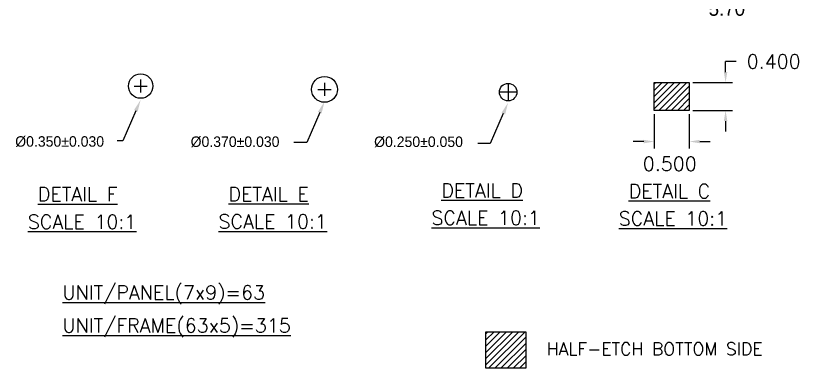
# Model space of a CAD drawing. Extents: x -347 to -72, y -334 to -144.
# Drawn here: x -186.3 to -74, y -294.6 to -244.1 of the extents above; entities that cross this region are included whole.
import ezdxf

# ---------------------------------------------------------------- set-up
doc = ezdxf.new("R2010")
doc.units = 0
doc.header["$LTSCALE"] = 5
doc.header["$MEASUREMENT"] = 0
doc.linetypes.add('CENTER', pattern=[2, 1.25, -0.25, 0.25, -0.25])
doc.layers.get('0').update_dxf_attribs({"linetype": 'CONTINUOUS'})
doc.layers.get('DEFPOINTS').update_dxf_attribs({"linetype": 'CONTINUOUS'})
for name, color, linetype in [('CENTER', 1, 'CENTER'), ('DIM', 3, 'CONTINUOUS'), ('half_bottom', 4, 'CONTINUOUS'), ('Layer1', 4, 'CONTINUOUS')]:
    doc.layers.add(name, color=color, linetype=linetype)
doc.styles.add('ROMANS', font='romans.shx', dxfattribs={"height": 2})
doc.dimstyles.new('Copy of DETAIL-A', dxfattribs={"dimscale": 25, "dimtxt": 0.08, "dimasz": 0.06, "dimexe": 0.04, "dimexo": 0.02, "dimgap": 0.04, "dimtad": 0, "dimtih": 1, "dimtoh": 1, "dimdec": 3, "dimlfac": 0.1, "dimzin": 0, "dimdsep": 46, "dimtxsty": 'ROMANS', "dimcen": 0.04, "dimclrd": 3, "dimadec": 0, "dimazin": 0, "dimtfac": 1, "dimtdec": 3, "dimtofl": 0, "dimtmove": 2, "dimatfit": 3, "dimfxl": 1, "dimtolj": 1, "dimtzin": 0, "dimarcsym": 0})
doc.dimstyles.new('STANDARD$0', dxfattribs={"dimtxt": 0.18, "dimasz": 0.18, "dimexe": 0.18, "dimexo": 0.0625, "dimgap": 0.09, "dimtad": 0, "dimtih": 1, "dimtoh": 1, "dimdec": 4, "dimzin": 0, "dimdsep": 46, "dimtxsty": 'STANDARD', "dimcen": 0.09, "dimadec": 0, "dimazin": 0, "dimtfac": 1, "dimtdec": 4, "dimtofl": 0, "dimtmove": 0, "dimatfit": 3, "dimfxl": 1, "dimtolj": 1, "dimtzin": 0, "dimarcsym": 0})

# ---------------------------------------------------------------- blocks, each defined once
blk = doc.blocks.new('*D50')
at = {"layer": 'DEFPOINTS', "color": 0, "linetype": 'Continuous', "transparency": 16777216}
for p in [(115.02, 217.78), (120.72, 209.93), (120.72, 201.42)]:
    blk.add_point(p, dxfattribs=at)
at = {"layer": 'DIM', "color": 0, "linetype": 'Continuous', "lineweight": -2, "transparency": 16777216}
for p, q in [((115.02, 217.53), (115.02, 201.37)), ((120.72, 209.68), (120.72, 201.37)), ((116.02, 201.42), (119.72, 201.42))]:
    blk.add_line(p, q, dxfattribs=at)
at = {"layer": 'DIM', "color": 0, "linetype": 'Continuous', "transparency": 16777216}
for points in [[(116.02, 201.59), (116.02, 201.26), (115.02, 201.42)], [(119.72, 201.59), (119.72, 201.26), (120.72, 201.42)]]:
    blk.add_solid(points, dxfattribs=at)
at = {"layer": 'DIM', "color": 0, "linetype": 'Continuous', "transparency": 16777216, "insert": (110.08, 201.09), "char_height": 2, "attachment_point": 5}
blk.add_mtext('\\A1;5.70', dxfattribs=at)
blk = doc.blocks.new('*D60')
at = {"layer": 'DEFPOINTS', "color": 0, "linetype": 'Continuous', "transparency": 16777216}
for p in [(104.71, 190.55), (104.71, 186.55), (109.9, 186.55)]:
    blk.add_point(p, dxfattribs=at)
at = {"layer": 'DIM', "color": 3, "linetype": 'Continuous', "lineweight": -2, "transparency": 16777216}
for p, q in [((109.9, 192.05), (109.9, 193.55)), ((111.4, 193.55), (109.9, 193.55)), ((109.9, 185.05), (109.9, 183.55))]:
    blk.add_line(p, q, dxfattribs=at)
at = {"layer": 'DIM', "color": 0, "linetype": 'Continuous', "lineweight": -2, "transparency": 16777216}
for p, q in [((105.21, 190.55), (110.9, 190.55)), ((105.21, 186.55), (110.9, 186.55))]:
    blk.add_line(p, q, dxfattribs=at)
at = {"layer": 'DIM', "color": 3, "linetype": 'Continuous', "transparency": 16777216}
for points in [[(109.65, 192.05), (110.15, 192.05), (109.9, 190.55)], [(109.65, 185.05), (110.15, 185.05), (109.9, 186.55)]]:
    blk.add_solid(points, dxfattribs=at)
at = {"layer": 'DIM', "color": 0, "linetype": 'Continuous', "transparency": 16777216, "insert": (116.78, 193.55), "char_height": 2, "attachment_point": 5, "style": 'ROMANS'}
blk.add_mtext('\\A1;0.400', dxfattribs=at)
blk = doc.blocks.new('*D61')
at = {"layer": 'DEFPOINTS', "color": 0, "linetype": 'Continuous', "transparency": 16777216}
for p in [(99.71, 186.55), (104.71, 186.55), (104.71, 182.11)]:
    blk.add_point(p, dxfattribs=at)
at = {"layer": 'DIM', "color": 0, "linetype": 'Continuous', "lineweight": -2, "transparency": 16777216}
for p, q in [((99.71, 186.05), (99.71, 181.11)), ((104.71, 186.05), (104.71, 181.11))]:
    blk.add_line(p, q, dxfattribs=at)
at = {"layer": 'DIM', "color": 3, "linetype": 'Continuous', "lineweight": -2, "transparency": 16777216}
for p, q in [((98.21, 182.11), (96.71, 182.11)), ((106.21, 182.11), (107.71, 182.11))]:
    blk.add_line(p, q, dxfattribs=at)
at = {"layer": 'DIM', "color": 3, "linetype": 'Continuous', "transparency": 16777216}
for points in [[(98.21, 182.36), (98.21, 181.86), (99.71, 182.11)], [(106.21, 182.36), (106.21, 181.86), (104.71, 182.11)]]:
    blk.add_solid(points, dxfattribs=at)
at = {"layer": 'DIM', "color": 0, "linetype": 'Continuous', "transparency": 16777216, "insert": (101.92, 178.92), "char_height": 2, "attachment_point": 5, "style": 'ROMANS'}
blk.add_mtext('\\A1;0.500', dxfattribs=at)

msp = doc.modelspace()

# ---------------------------------------------------------------- hatches: boundary and pattern name
at = {"layer": 'half_bottom'}
h = msp.add_hatch(dxfattribs=at)
h.set_pattern_fill('ANSI31', color=256, scale=5, style=0)
h.set_pattern_definition([(45, (121.8263, -28.2401), (-0.4419417, 0.4419417), [])])
h.paths.add_polyline_path([(-90.0006, -253.6756), (-95.0006, -253.6756), (-95.0006, -257.6756), (-90.0006, -257.6756)])
at = {"layer": 'Layer1'}
h = msp.add_hatch(dxfattribs=at)
h.set_pattern_fill('ANSI31', color=256, scale=5, style=0)
h.set_pattern_definition([(45, (-3e-13, 0.033), (-0.4419417, 0.4419417), [])])
h.paths.add_polyline_path([(-113.3716, -289.3393), (-119.0638, -289.3393), (-119.0638, -294.5534), (-113.3716, -294.5534)])

# ---------------------------------------------------------------- linework, layer by layer
for centre, radius in [((-168.4279, -254.1782, 0), 1.75), ((-142.1426, -254.6507, 0), 1.85), ((-115.898, -255.042, 0), 1.25)]:
    msp.add_circle(centre, radius)
at = {"layer": 'CENTER'}
for p, q in [((-168.4279, -253.2355), (-168.4279, -255.121)), ((-142.1426, -253.7079), (-142.1426, -255.5934)), ((-169.3706, -254.1782), (-167.4851, -254.1782)), ((-143.0853, -254.6507), (-141.1999, -254.6507)), ((-115.898, -253.8784), (-115.898, -256.2055)), ((-114.7345, -255.042), (-117.0616, -255.042))]:
    msp.add_line(p, q, dxfattribs=at)
at = {"layer": 'DIM'}
for p, q in [((-169.1139, -257.7218), (-170.9811, -261.9984)), ((-142.8286, -257.9719), (-144.6958, -262.2485)), ((-116.5841, -258.1132), (-118.4513, -262.3898)), ((-170.9811, -261.9984), (-171.7639, -261.9984)), ((-144.6958, -262.2485), (-146.514, -262.2485)), ((-118.4513, -262.3898), (-120.2239, -262.3898))]:
    msp.add_line(p, q, dxfattribs=at)
for points in [[(-168.852, -257.8362, 0), (-169.3758, -257.6075, 0), (-168.4279, -256.1506, 0)], [(-142.5667, -258.0863, 0), (-143.0905, -257.8576, 0), (-142.1426, -256.4007, 0)], [(-116.3222, -258.2276, 0), (-116.8459, -257.9989, 0), (-115.898, -256.542, 0)]]:
    msp.add_solid(points, dxfattribs=at)
at = {"layer": 'half_bottom', "elevation": -15}
msp.add_lwpolyline([(-90.0006, -253.6756), (-90.0006, -257.6756), (-95.0006, -257.6756), (-95.0006, -253.6756)], close=True, dxfattribs=at)
at = {"layer": 'Layer1'}
msp.add_lwpolyline([(-119.0638, -289.3393), (-113.3716, -289.3393), (-113.3716, -294.5534), (-119.0638, -294.5534)], close=True, dxfattribs=at)

# ---------------------------------------------------------------- texts
at = {"style": 'ROMANS'}
for s, p in [('%%UDETAIL D', (-125.448, -270.1192, 0)), ('%%UDETAIL C', (-98.6734, -270.2159, 0)), ('%%UDETAIL F', (-183.1383, -270.658, 0)), ('%%UDETAIL E', (-155.8843, -270.6447, 0)), ('%%USCALE 10:1', (-184.5538, -274.5856, 0)), ('%%USCALE 10:1', (-157.2998, -274.5722, 0)), ('%%USCALE 10:1', (-126.8635, -274.0468, 0)), ('%%USCALE 10:1', (-100.0889, -274.1435, 0)), ('%%UUNIT/PANEL(7x9)=63%%U', (-179.6186, -284.7198, 0)), ('%%UUNIT/FRAME(63x5)=315%%U', (-179.6186, -289.4387, 0))]:
    msp.add_text(s, height=2, dxfattribs=at).set_placement(p)
at = {"layer": 'DIM', "linetype": 'Continuous'}
for s, p in [('%%c0.350%%p0.030', (-186.3592, -262.8503, 0)), ('%%C0.370%%P0.030', (-161.2868, -262.8863, 0)), ('%%C0.250%%P0.050', (-135.0554, -262.8922, 0))]:
    msp.add_text(s, height=1.5, dxfattribs=at).set_placement(p)
at = {"layer": 'Layer1', "style": 'ROMANS'}
msp.add_text('HALF-ETCH BOTTOM SIDE', height=1.8, dxfattribs=at).set_placement((-110.3808, -292.6789))

# ---------------------------------------------------------------- dimensions: what is measured, and where the dimension line sits
at = {"layer": 'DIM', "linetype": 'Continuous'}
dim = msp.add_linear_dim(base=(-73.9908, -242.8038), p1=(-79.6908, -226.4406), p2=(-73.9908, -234.2906), text='<>0', dimstyle='STANDARD$0', override={"dimtxt": 2, "dimasz": 1, "dimexe": 0.05, "dimexo": 0.25, "dimgap": 1, "dimtih": 0, "dimdec": 3, "dimzin": 8, "dimcen": 0.5, "dimtdec": 3, "dimtmove": 2}, dxfattribs=at)
dim.commit()
dim.dimension.update_dxf_attribs({"geometry": '*D50', "text_midpoint": (-84.6331, -243.1346), "dimtype": 128, "insert": (-194.7117, -444.2256)})
dim = msp.add_linear_dim(base=(-84.812, -257.6756, -15), p1=(-90.0006, -253.6756, -15), p2=(-90.0006, -257.6756, -15), angle=90, dimstyle='Copy of DETAIL-A', override={"dimtmove": 1}, dxfattribs=at)
dim.commit()
dim.dimension.update_dxf_attribs({"geometry": '*D60', "text_midpoint": (-83.3312, -251.2441, -15), "dimtype": 128, "insert": (-194.7117, -444.2256, -15)})
dim = msp.add_linear_dim(base=(-90.0006, -262.1191, -15), p1=(-95.0006, -257.6756, -15), p2=(-90.0006, -257.6756, -15), angle=0, dimstyle='Copy of DETAIL-A', dxfattribs=at)
dim.commit()
dim.dimension.update_dxf_attribs({"geometry": '*D61', "text_midpoint": (-92.7948, -265.3019, -15), "dimtype": 128, "insert": (-194.7117, -444.2256, -15)})

doc.saveas('drawing.dxf')
